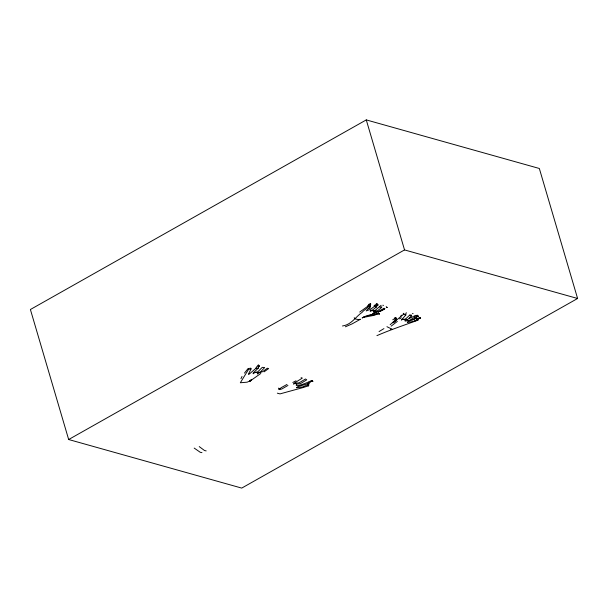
<?xml version="1.0" encoding="UTF-8"?>
<svg xmlns="http://www.w3.org/2000/svg" width="608" height="608" viewBox="0 0 608 608"><rect width="100%" height="100%" fill="white"/><g stroke="black" fill="none" stroke-linecap="round" stroke-linejoin="round"><path stroke-width="0.91" d="M370.644 303.552L370.424 306.478L366.206 310.908L370.424 309.396L376.61 304.76C378.83 305.976 377.659 303.65 376.253 303.65M258.993 366.229L257.769 365.879L257.108 366.32L255.368 368.798L249.158 374.171L248.398 374.277L251.066 368.904L250.716 368.015M405.794 313.485L405.848 315.005L401.364 320.051L402.785 319.291L405.133 319.914L407.451 319.755L411.532 315.864L411.608 314.952M377.279 304.813L376.58 306.888L372.658 309.928L370.378 310.741L370.211 311.326L371.944 310.597L376.922 311.243L381.626 307.488L381.763 306.599M420.584 318.182L419.824 317.878M406.547 312.945L406.121 312.854M379.225 313.948L378.024 313.698L374.437 315.271L363.744 317.33M413.09 313.682L412.429 313.515M383.549 305.414L382.797 305.224M249.219 368.25L240.327 382.766L247.114 382.181L251.203 380.433M370.561 304.137L369.284 304.646C368.562 308.423 364.07 309.495 362.034 312.421C355.437 316.981 351.378 324.771 342.471 325.979M405.133 319.914L405.141 321.13L409.556 320.287L416.875 315.932L418.091 316.456L417.643 315.332M279.596 388.36L279.156 389.614L281.793 388.998L287.956 385.449M312.854 381.224L311.934 380.524M376.61 304.76L377.918 304.965L377.074 303.947M420.47 318.159L418.19 318.136C415.743 321.67 411.114 321.799 407.322 322.453L407.839 321.708L415.963 318.311L417.453 316.221L418.091 316.456M259.152 366.198L258.605 365.796L258.278 368.152L253.133 373.054L253.171 373.768L254.95 372.484L257.876 371.746L262.261 367.354L264.678 367.521L260.46 371.99L257.86 372.696L257.374 374.019L258.803 372.94L262.633 371.648L267.284 368.25L268.66 368.554L264.077 371.83M395.679 318.653L396.294 318.569L395.671 320.864L392.874 322.916M387.235 307.526L386.604 307.329M369.003 304.19L367.665 306.333L359.754 312.041M240.966 378.678L242.007 376.451M420.531 318.212L418.676 318.508L417.878 320.218C404.16 325.196 390.351 329.802 376.914 335.639M395.215 319.223L394.372 320.872L390.154 324.74M301.089 377.659L302.343 378.092L294.523 382.964L293.565 384.096L295.207 383.177L299.083 382.835L305.52 378.982L306.736 379.833L300.382 383.678L296.62 384.172C293.299 388.55 308.826 382.105 311.357 380.6L312.732 381.231M374.201 311.266L373.479 312.216L378.556 311.288L383.382 308.704L384.393 309.229L384.94 308.484M308.925 385.001L308.378 385.89L302.533 387.714L279.992 393.893L277.332 393.171M395.534 317.71L396.082 318.638L395.23 318.311L392.73 319.785M308.826 384.324L302.518 386.977L296.506 387.782L297.73 386.749L308.993 383.306L311.661 381.003L312.778 381.33M381.117 305.307L374.916 310.62L371.944 310.597M402.785 319.291L405.369 319.23L410.218 314.587M244.454 373.114L248.132 368.486L248.946 369.216L251.066 368.904M404.046 313.85L394.083 322.187M260.794 373.472L249.668 381.338L250.625 380.228M249.668 381.338L251.4 379.407M415.545 318.638L416.199 318.014L417.878 320.218L417.795 319.724M400.596 316.16L401.759 315.149M391.149 326.146L397.343 321.419M374.87 305.064L376.747 304.304L377.804 305.049M383.382 308.704L384.096 308.226M364.276 316.593L362.11 317.992L366.221 315.94L372.142 314.344L376.291 312.352M399.585 318.888L401.333 317.764M379.058 331.573L383.929 328.609M366.274 119.905L30.4 309.51L68.666 439.523L241.726 488.095L577.6 298.49L539.334 168.477L366.274 119.905L404.54 249.918L577.6 298.49M68.666 439.523L404.54 249.918M286.991 384.438L281.063 387.729L279.156 389.614L278.479 388.094M379.597 311.661L383.511 309.51M379.962 311.288L384.583 309.062M292.805 382.462L296.02 380.798M403.21 313.606L403.826 313.302M409.442 318.394L413.318 316.54M372.529 313.834L378.282 311.684M345.367 326.8L351.956 323.965L360.422 319.253L358.196 319.557L355.346 318.942L354.213 317.726M414.77 321.009L416.951 320.165M411.996 319.975L414.656 318.972M375.341 314.427L378.336 313.568L379.301 313.926L378.48 313.173M368.881 308.355L370.47 307.868M417.073 315.871L418.167 316.373M367.224 315.719L373.867 314.746L377.872 313.523L379.202 313.903M257.769 365.879L258.605 365.796M390.632 329.392L392.107 329.262L386.939 326.694M255.793 368.38L258.278 368.152M376.99 304.274L377.963 305.049M394.394 317.855L396.112 318.554M369.284 304.646L370.257 304.684M254.95 372.484L257.86 372.696M405.848 315.005L403.514 314.374M369.945 304.122L370.728 304.228L369.808 303.84M201.962 452.656L200.237 452.291L194.195 448.081M206.173 450.908L204.508 450.513L199.242 446.599M405.369 319.23L407.451 319.755M409.594 315.339L411.532 315.864M379.726 306.941L381.626 307.488M374.916 310.62L376.922 311.243M416.875 315.932L417.453 316.221M415.963 318.311L414.588 317.551L414.04 316.023L416.244 315.294L418.038 316.297M378.07 312.968L379.232 313.781M295.207 383.177L296.62 384.172M386.186 306.675L387.159 307.374M418.19 318.136L418.676 318.508M419.961 317.482L420.607 318.075M367.924 305.725L368.661 306.402L370.424 306.478L369.854 305.003M378.442 312.907L379.324 313.758M311.357 380.6L311.661 381.003M258.233 364.884L259.069 366.024M417.43 315.187L418.099 316.244M395.823 317.741L396.241 318.508M308.081 385.312L308.378 385.89L307.671 383.732M258.719 365.157L259.183 366.077M308.469 382.234L308.993 383.306M376.071 305.368L376.58 306.888L374.536 306.683L374.148 305.398M396.173 318.045L396.294 318.569"/></g></svg>
